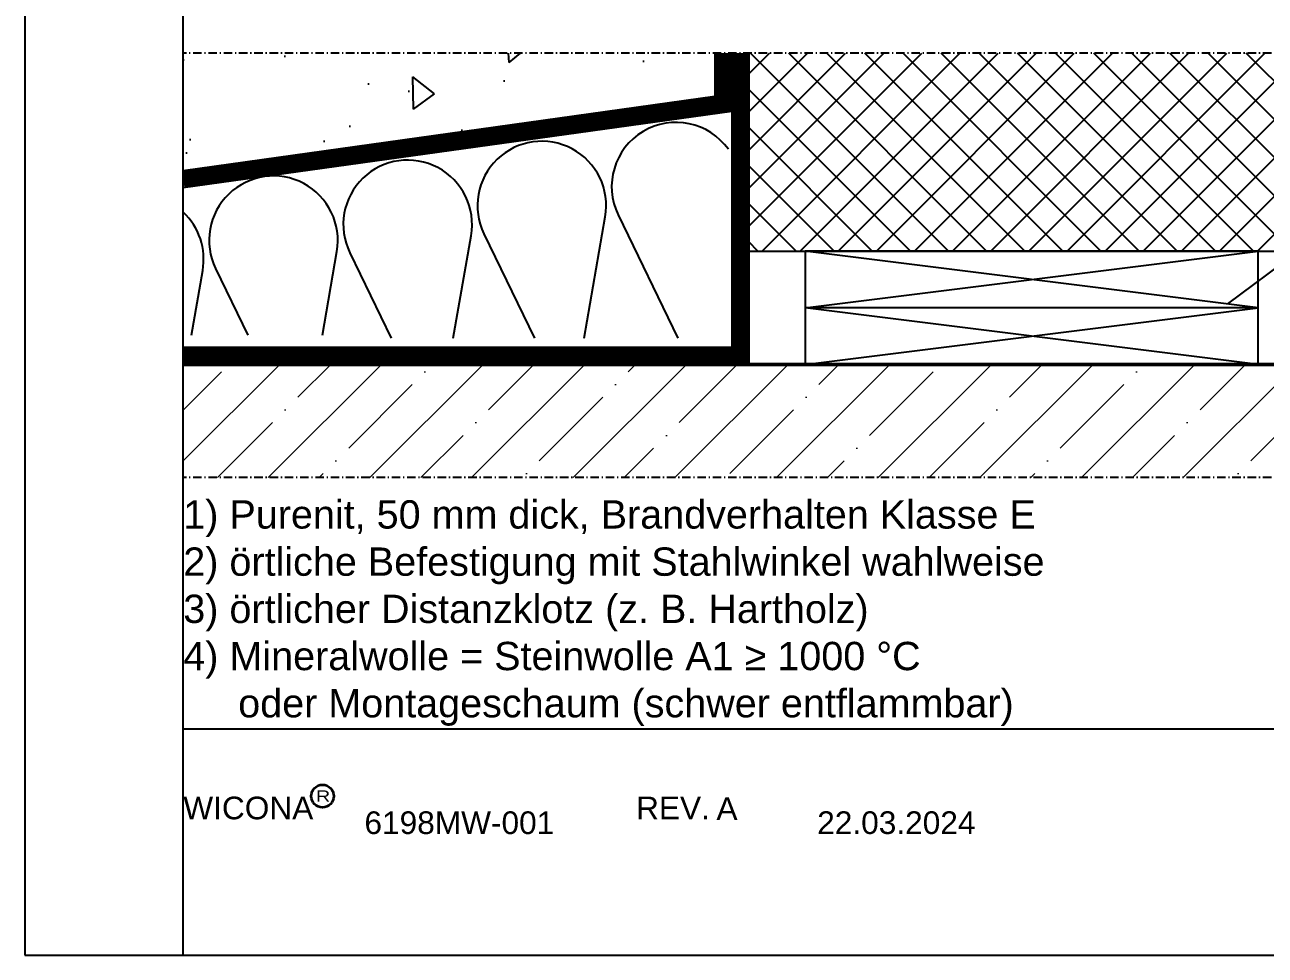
# Model space of a CAD drawing. Extents: x -1012 to 118, y -731 to -87.
# Drawn here: x -1011.9 to -902.4, y -383.6 to -301.5 of the extents above; entities that cross this region are included whole.
import ezdxf
from ezdxf.enums import TextEntityAlignment as Align

# ---------------------------------------------------------------- set-up
doc = ezdxf.new("R2010")
doc.units = 0
for name, pattern in [('ACAD_ISO10W100', [18, 12, -3, 0, -3]), ('FOIL', [2, 0.8, -1.2]), ('STRICHPUNKT2', [1.3, 0.75, -0.25, 0.05, -0.25])]:
    doc.linetypes.add(name, pattern=pattern)
for name, color, linetype, lineweight in [('AM_4', 3, 'Continuous', 25), ('AM_6', 2, 'Continuous', 35), ('Cent3', 70, 'ACAD_ISO10W100', 18), ('Cont3', 70, 'Continuous', 18), ('X_INS_BLOCK', 7, 'Continuous', 20), ('Z 914051#1 BKS$0$Sichtbar (ISO)', 4, 'Continuous', 50)]:
    doc.layers.add(name, color=color, linetype=linetype, lineweight=lineweight)
doc.layers.add('BOUND_EXT', color=30, linetype='Continuous', plot=False)
doc.layers.add('BOUND_INT', color=30, linetype='Continuous', plot=False)
for name, color, linetype in [('HS-0', 7, 'Continuous'), ('LTSTRPKT035', 1, 'STRICHPUNKT2'), ('SCHRAFF', 1, 'Continuous'), ('TEXT-DE', 7, 'Continuous'), ('UMRISS018', 4, 'Continuous'), ('UMRISS035', 1, 'Continuous')]:
    doc.layers.add(name, color=color, linetype=linetype)
doc.styles.add('ARIAL', font='arial.ttf')
doc.styles.add('SWISS', font='swiss.ttf')
doc.styles.add('SWISSL', font='swissl.ttf')

# ---------------------------------------------------------------- blocks, each defined once
blk = doc.blocks.new('$$_IN')
at = {"layer": 'BOUND_INT'}
for p, q in [((14, 0), (14, 297)), ((14, 20), (196, 20))]:
    blk.add_line(p, q, dxfattribs=at)
blk = doc.blocks.new('$$WICLOG1')
at = {"layer": 'AM_6', "color": 3}
blk.add_circle((12.3, 2.05), 1, dxfattribs=at)
at = {"layer": 'AM_6', "color": 10, "style": 'SWISSL', "width": 1.25}
blk.add_text('R', height=1, dxfattribs=at).set_placement((12.35, 2.05), align=Align.MIDDLE)
at = {"layer": 'AM_6', "color": 40, "style": 'SWISS'}
blk.add_text('WICONA', height=2, dxfattribs=at).set_placement((0, 0))
blk = doc.blocks.new('$$_EX')
at = {"layer": 'BOUND_EXT'}
for p, q in [((0, 297), (0, 0)), ((0, 0), (210, 0))]:
    blk.add_line(p, q, dxfattribs=at)
blk = doc.blocks.new('DOC_REV')
at = {"layer": 'AM_6', "color": 1, "style": 'SWISSL'}
blk.add_attdef('DOC_REV', text='', height=2, dxfattribs=at).set_placement((0, 0), align=Align.BOTTOM_LEFT)
blk.add_attdef('SCALE1', (25.9, 0.66), '', height=2, dxfattribs=at)
blk = doc.blocks.new('U383')
at = {"layer": 'AM_4', "linetype": 'FOIL', "lineweight": -3, "ltscale": 6, "const_width": 1.5, "flags": 128}
blk.add_lwpolyline([(-0.75, 0), (-0.75, -26.73), (-49.95, -26.73)], dxfattribs=at)
at = {"layer": 'AM_4', "lineweight": -3}
for points in [[(0, 0), (0, -27.48), (-49.95, -27.48)], [(-1.5, 0), (-1.5, -25.98), (-49.95, -25.98)]]:
    blk.add_lwpolyline(points, dxfattribs=at)
blk = doc.blocks.new('U385')
at = {"layer": 'AM_4', "linetype": 'FOIL', "lineweight": -3, "ltscale": 6, "const_width": 1.5, "flags": 128}
blk.add_lwpolyline([(-0.75, 0), (-0.75, -4.49), (-48.45, -11.15)], dxfattribs=at)
at = {"layer": 'AM_4', "lineweight": -3}
for points in [[(0, 0), (0, -5.14), (-48.45, -11.9)], [(-1.5, 0), (-1.5, -3.83), (-48.45, -10.39)]]:
    blk.add_lwpolyline(points, dxfattribs=at)

msp = doc.modelspace()

# ---------------------------------------------------------------- hatches: boundary and pattern name
at = {"layer": 'Cent3'}
h = msp.add_hatch(dxfattribs=at)
h.set_pattern_fill('ANSI35', color=256, style=0)
h.set_pattern_definition([(45, (-1379.5785, -434.2793), (-4.49013, 4.49013), []), (45, (-1375.0884, -434.2793), (-4.49013, 4.49013), [7.9375, -1.5875, 0, -1.5875])])
h.paths.add_polyline_path([(-828.909, -341.47), (-828.909, -331.47), (-997.93, -331.47), (-997.93, -341.47)])
at = {"layer": 'SCHRAFF', "lineweight": -3}
h = msp.add_hatch(dxfattribs=at)
h.set_pattern_fill('ANSI37', color=256, scale=0.75)
h.set_pattern_definition([(45, (-2694.77, 1587.771), (-1.683798, 1.683798), []), (135, (-2694.77, 1587.771), (-1.683798, -1.683798), [])])
h.paths.add_polyline_path([(-897.979, -298.989), (-897.979, -253.508), (-947.979, -253.508), (-947.979, -298.989)])
h.paths.add_polyline_path([(-947.979, -303.989), (-947.979, -321.47), (-897.979, -321.47), (-897.979, -303.989)])
at = {"layer": 'SCHRAFF'}
h = msp.add_hatch(dxfattribs=at)
h.set_pattern_fill('AR-CONC', color=256, scale=0.09975, angle=45, style=0)
h.set_pattern_definition([(95, (-2694.77, 1587.771), (13.97444, 11.72595), [1.90024, -20.90261]), (40, (-2694.77, 1587.77), (-15.96184, 10.99013), [1.52019, -16.72215]), (145.45144, (-2693.606, 1588.748), (-1.9874, 22.71608), [1.61495, -17.7645]), (91.1842, (-2698.353, 1591.354), (22.08567, 16.15485), [2.85036, -31.35392]), (141.6356, (-2696.513, 1592.7), (-0.7069, 34.19697), [2.42243, -26.64678]), (36.1842, (-2698.353, 1591.354), (-0.7069, 34.19697), [2.28028, -25.0831]), (66, (-2695.666, 1592.25), (17.90712, 3.48079), [1.90024, -20.90261]), (11, (-2695.666, 1592.25), (-8.63236, 17.35063), [1.52019, -16.72209]), (116.45145, (-2694.174, 1592.54), (9.27476, 20.83143), [1.61495, -17.76447]), (82.5, (-2694.77, 1587.771), (-5.746146, 6.181848), [0, -16.5194, 0, -16.975455, 0, -16.78543]), (52.5, (-2694.77, 1587.771), (-2.353075, 11.779178), [0, -9.678543, 0, -16.13935, 0, -6.397466]), (12.5, (-2698.765, 1583.776), (9.967804, 9.159663), [0, -6.334125, 0, -19.76247, 0, -26.223278]), (2.5, (-2700.557, 1581.984), (8.6547, 12.24156), [0, -8.23436, 0, -13.12431, 0, -18.62233])])
h.paths.add_polyline_path([(-997.93, -303.989), (-997.93, -314.852), (-950.794, -308.227), (-950.794, -303.989)])

# ---------------------------------------------------------------- linework, layer by layer
at = {"layer": 'HS-0', "lineweight": -3}
msp.add_line((-949.479, -303.989), (-949.479, -309.129), dxfattribs=at)
msp.add_lwpolyline([(-947.979, -303.989), (-947.979, -321.47), (-897.979, -321.47), (-897.979, -303.989)], dxfattribs=at)
at = {"layer": 'LTSTRPKT035', "lineweight": -3}
msp.add_line((-828.909, -303.989), (-997.93, -303.989), dxfattribs=at)
at = {"layer": 'LTSTRPKT035'}
msp.add_line((-828.909, -341.47), (-997.93, -341.47), dxfattribs=at)
at = {"layer": 'UMRISS018', "lineweight": -3}
msp.add_line((-905.665, -326.134), (-860.196, -292.307), dxfattribs=at)
at = {"layer": 'UMRISS018'}
for points in [[(-949.779, -312.48, 0.9196131), (-959.513, -318.281), (-954.248, -329.17)], [(-962.51, -329.17), (-960.656, -318.442, 1.3763819), (-971.366, -319.947), (-966.907, -329.17)], [(-974.076, -329.17), (-972.51, -320.108, 1.3763819), (-983.22, -321.613), (-979.566, -329.17)], [(-985.641, -328.903), (-984.363, -321.507, 1.3763819), (-995.073, -323.013), (-992.225, -328.903)], [(-997.207, -328.903), (-996.217, -323.173, 0.2534441), (-997.93, -318.035, 0.2534441)]]:
    msp.add_lwpolyline(points, format="xyb", dxfattribs=at)
at = {"layer": 'UMRISS035', "lineweight": -3}
for p, q in [((-902.979, -326.47), (-942.979, -321.47)), ((-942.979, -326.47), (-902.979, -321.47)), ((-942.979, -321.47), (-942.979, -331.47)), ((-902.979, -331.47), (-942.979, -326.47)), ((-942.979, -331.47), (-902.979, -326.47))]:
    msp.add_line(p, q, dxfattribs=at)
for points in [[(-902.979, -321.47), (-942.979, -321.47)], [(-942.979, -331.47), (-902.979, -331.47), (-902.979, -321.47)], [(-902.979, -326.47), (-942.979, -326.47)]]:
    msp.add_lwpolyline(points, dxfattribs=at)
at = {"layer": 'Z 914051#1 BKS$0$Sichtbar (ISO)'}
msp.add_line((-997.93, -331.47), (-828.909, -331.47), dxfattribs=at)

# ---------------------------------------------------------------- block references
msp.add_blockref('$$WICLOG1', (-997.93, -371.639))
at = {"layer": 'AM_6'}
msp.add_blockref('DOC_REV', (-950.828, -372.294), dxfattribs=at).add_auto_attribs({'DOC_REV': 'A'})
at = {"layer": 'BOUND_INT'}
msp.add_blockref('$$_IN', (-1011.93, -383.639), dxfattribs=at)
at = {"layer": 'Cont3'}
msp.add_blockref('$$_EX', (-1011.93, -383.639), dxfattribs=at)
at = {"layer": 'X_INS_BLOCK'}
for name, p in [('U383', (-947.979, -303.989)), ('U385', (-949.479, -303.989))]:
    msp.add_blockref(name, p, dxfattribs=at)

# ---------------------------------------------------------------- texts
at = {"layer": 'AM_6', "color": 40, "style": 'SWISS'}
msp.add_text('REV.', height=2, dxfattribs=at).set_placement((-957.93, -371.639))
at = {"layer": 'AM_6', "insert": (-981.927, -372.97), "char_height": 2, "width": 134.59356, "attachment_point": 7, "style": 'SWISSL'}
msp.add_mtext('{\\C1;6198MW-001}', dxfattribs=at)
at = {"layer": 'AM_6', "insert": (-941.93, -372.966), "char_height": 2, "attachment_point": 7, "style": 'SWISSL'}
msp.add_mtext('{\\C1;22.03.2024}', dxfattribs=at)
at = {"layer": 'TEXT-DE', "insert": (-997.93, -343.47), "char_height": 2.5, "attachment_point": 1, "style": 'ARIAL'}
msp.add_mtext_dynamic_manual_height_columns('\\A1;{\\fSwis721 BT|b0|i0|c0|p34;1) Purenit, 50 mm dick, Brandverhalten Klasse E\\P2) örtliche Befestigung mit Stahlwinkel wahlweise\\P3) örtlicher Distanz\\A0;klotz (z. B. Hartholz)\\P\\A1;4) Mineralwolle = Steinwolle A1 ≥ 1000 °C         \\P     oder Montageschaum (schwer entflammbar)}', width=232.52407, gutter_width=23.94, heights=[0], dxfattribs=at)

doc.saveas('drawing.dxf')
